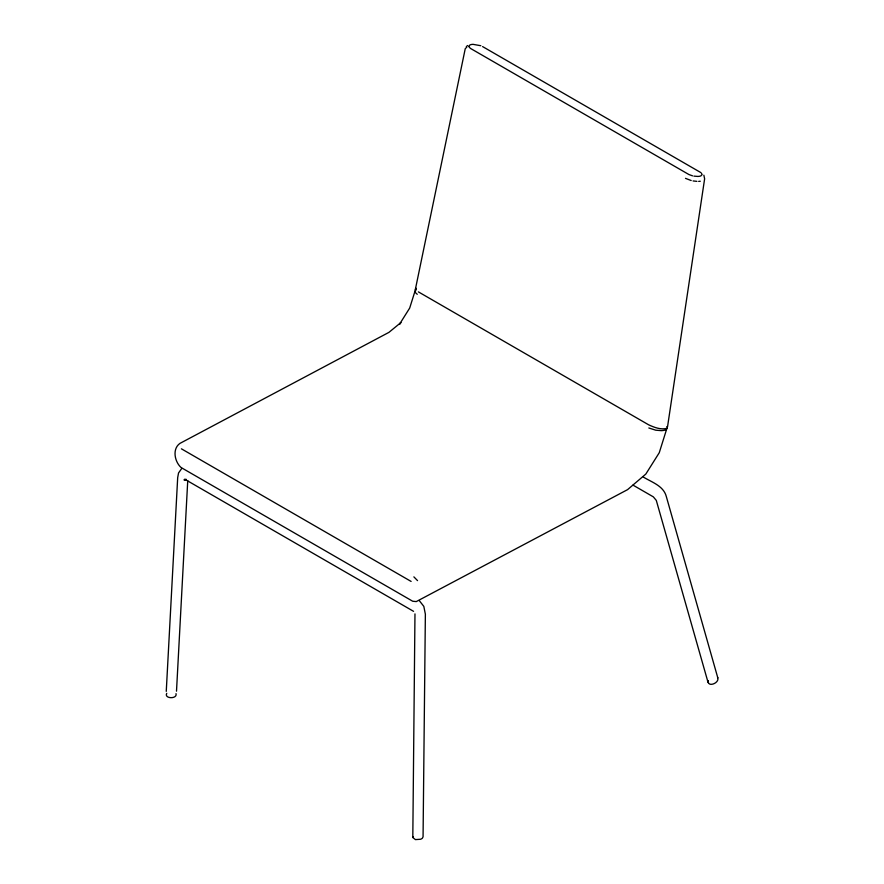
<?xml version="1.0" encoding="UTF-8"?>
<svg xmlns="http://www.w3.org/2000/svg" width="884" height="884" viewBox="0 0 884 884"><rect width="100%" height="100%" fill="white"/><g stroke="black" fill="none" stroke-linecap="round" stroke-linejoin="round"><path stroke-width="1.33" d="M419.292 600.623L423.812 606.369L425.37 614.192L423.06 836.816L422.386 838.176A6.188 3.193 0.3 0 1 420.519 839.259L415.392 839.601L412.806 837.491L414.972 613.894M176.502 691.2L187.739 480.675M415.767 289.753L415.944 288.14L409.69 308.063L399.424 324.395L400.927 322.538L388.938 332.362L179.916 443.403C171.982 449.017 174.712 461.813 181.054 467.503L412.695 601.231L416.276 601.584L627.563 489.648L645.828 474.056L659.265 452.707L666.89 428.364C660.691 429.978 654.259 427.381 648.657 424.817L418.397 291.886M667.542 426.762L704.625 178.822L703.863 175.198M412.806 837.491L413.104 836.573M415.259 289.886L465.271 48.576M708.239 680.581C707.089 687.774 719.388 683.376 717.808 677.862L666.315 496.532C663.553 485.78 651.685 482.222 643.342 477.051M468.807 46.178L470.045 44.896A10.056 3.624 14.1 0 1 473.062 44.344L480.852 45.725M166.756 693.321C163.728 698.868 177.673 699.266 176.004 693.631M466.299 46.664L467.614 45.504M415.867 289.919L415.093 291.941M181.795 468.409L178.546 472.962L177.684 477.625L166.258 691.376M465.857 47.979L466.752 47.471M185.927 479.36L183.949 479.89A5.713 4.343 36.6 0 0 186.292 479.437M698.669 181.375L700.294 181.253M696.89 181.364L693.1 180.944M693.896 176.126L697.874 176.435A10.056 3.624 14.2 0 0 700.89 175.883L702.128 174.612L701.266 172.966M692.537 175.839L688.923 174.535L470.41 48.377L468.863 46.697M691.189 180.535L685.487 178.347M648.823 427.978L655.773 430.199L661.354 430.641A14.067 5.072 14.2 0 0 665.575 429.856L667.309 428.077L666.823 426.563M482.598 46.587L700.526 172.402M633.01 485.128L653.342 496.863L656.293 500.399L708.117 682.614M181.408 448.818L411.115 581.44M184.657 479.183L413.568 611.341M417.259 294.284L415.513 292.714M413.878 576.876L417.546 580.622M717.554 677.299L717.808 677.862"/></g></svg>
